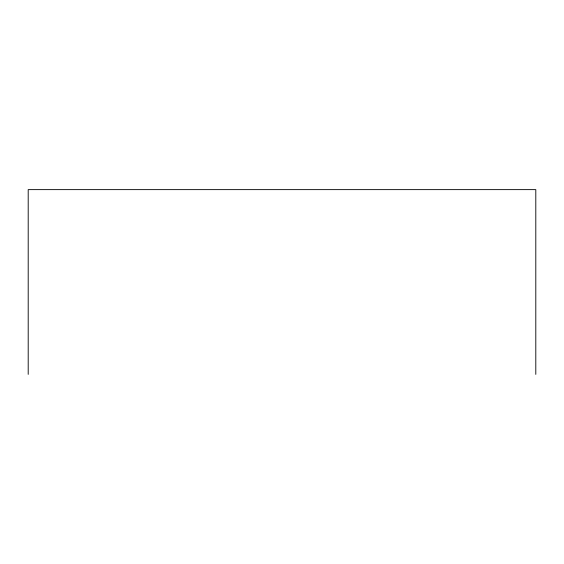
<?xml version="1.0" encoding="UTF-8"?>
<svg xmlns="http://www.w3.org/2000/svg" width="564" height="564" viewBox="0 0 564 564"><rect width="100%" height="100%" fill="white"/><g stroke="black" fill="none" stroke-linecap="round" stroke-linejoin="round"><path stroke-width="0.85" d="M535.8 374.376L535.8 189.624L28.2 189.624L28.2 374.376"/></g></svg>
